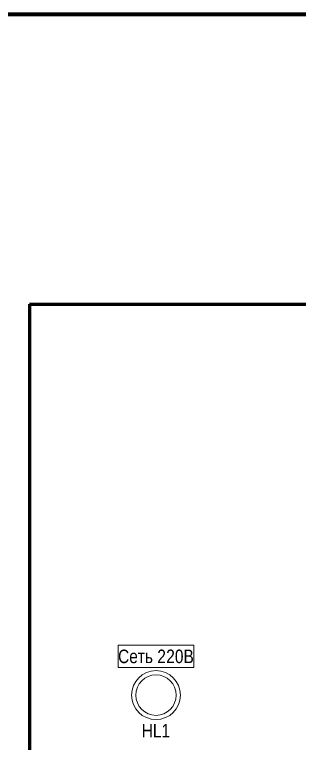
# Model space of a CAD drawing. Header units: millimetres. Extents: x -6000 to 26000, y -6000 to 26000.
# Drawn here: x 75.1 to 98.6, y -1964.1 to -1904 of the extents above; entities that cross this region are included whole.
import ezdxf

# ---------------------------------------------------------------- set-up
doc = ezdxf.new("R2010")
doc.units = ezdxf.units.MM
doc.header["$MEASUREMENT"] = 0
for name, color, linetype, lineweight in [('0_Ном._пера__246', 7, 'Continuous', 100), ('Чертеж и Рисунок_Ном._пера__1', 7, 'Continuous', 15), ('Чертеж и Рисунок_Ном._пера__41', 7, 'Continuous', 60)]:
    doc.layers.add(name, color=color, linetype=linetype, lineweight=lineweight)
doc.styles.add('СГЕНЕРИР_СТИЛЬ_1', font='ARIALN.TTF')

msp = doc.modelspace()

# ---------------------------------------------------------------- linework, layer by layer
at = {"layer": '0_Ном._пера__246', "color": 7, "linetype": 'Continuous', "lineweight": 100, "flags": 128}
msp.add_lwpolyline([(415, -2191.024), (415, -1904.024), (20, -1904.024), (20, -2191.024)], close=True, dxfattribs=at)
at = {"layer": 'Чертеж и Рисунок_Ном._пера__1', "color": 7, "linetype": 'Continuous', "lineweight": 15}
for p, q in [((89.925, -1956.041), (83.669, -1956.041)), ((83.669, -1956.041), (83.669, -1957.875)), ((89.925, -1957.875), (89.925, -1956.041)), ((83.669, -1957.875), (89.925, -1957.875))]:
    msp.add_line(p, q, dxfattribs=at)
for radius in [2.018, 1.67]:
    msp.add_circle((86.797, -1960.157), radius, dxfattribs=at)
at = {"layer": 'Чертеж и Рисунок_Ном._пера__41', "color": 7, "linetype": 'Continuous', "lineweight": 60}
for q in [(76.358, -2178.443), (159.864, -1927.897)]:
    msp.add_line((76.358, -1927.897), q, dxfattribs=at)

# ---------------------------------------------------------------- texts
at = {"layer": 'Чертеж и Рисунок_Ном._пера__1', "color": 7, "linetype": 'Continuous', "lineweight": 15, "char_height": 1.11341, "attachment_point": 7, "style": 'СГЕНЕРИР_СТИЛЬ_1'}
for s, insert in [('\\A1;{\\pql;\\fArial Narrow|b0|i0|c204|p34;Сеть 2}', (83.669, -1957.534)), ('\\A1;{\\pql;\\fArial Narrow|b0|i0|c204|p34;2}', (87.64, -1957.515)), ('\\A1;{\\pql;\\fArial Narrow|b0|i0|c204|p34;0В}', (88.353, -1957.534)), ('\\A1;{\\pql;\\fArial Narrow|b0|i0|c204|p34;HL1}', (85.618, -1963.649))]:
    msp.add_mtext(s, dxfattribs=dict(at, insert=insert))

doc.saveas('drawing.dxf')
